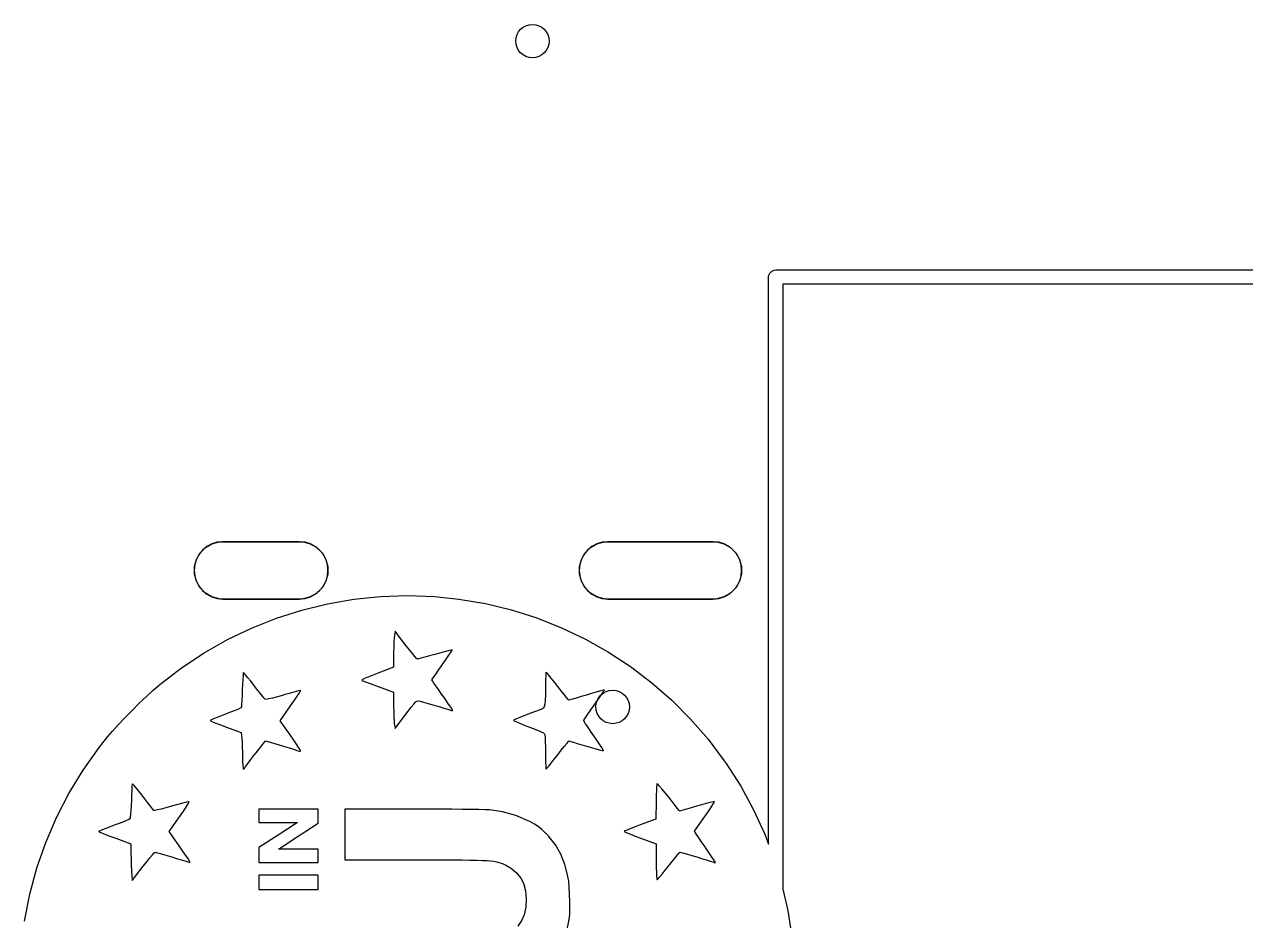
# Model space of a CAD drawing. Extents: x 4.82 to 6.78, y -4.8 to -2.93.
# Drawn here: x 4.817 to 5.321, y -3.439 to -3.07 of the extents above; entities that cross this region are included whole.
import ezdxf

# ---------------------------------------------------------------- set-up
doc = ezdxf.new("R2010")
doc.units = 0
doc.header["$MEASUREMENT"] = 0
doc.layers.add('BLACK', color=7, linetype='CONTINUOUS')

msp = doc.modelspace()

# ---------------------------------------------------------------- linework, layer by layer
at = {"layer": 'BLACK', "linetype": 'CONTINUOUS'}
for p, q in [((5.124, -3.17398), (5.12405, -3.1734)), ((5.124, -3.40773), (5.124, -3.17398)), ((5.12405, -3.1734), (5.12449, -3.17234)), ((5.12449, -3.17234), (5.12531, -3.17152)), ((5.12531, -3.17152), (5.12637, -3.17108)), ((5.12637, -3.17108), (5.12695, -3.17102)), ((5.12695, -3.17102), (6.5049, -3.17102)), ((5.1299, -3.17693), (5.1299, -3.42627)), ((6.50195, -3.17693), (5.1299, -3.17693)), ((4.88978, -3.28765), (4.89196, -3.28547)), ((4.89196, -3.28547), (4.89463, -3.28393)), ((4.89463, -3.28393), (4.89761, -3.28313)), ((4.89761, -3.28313), (4.89915, -3.28303)), ((4.89915, -3.28303), (4.93065, -3.28303)), ((4.93065, -3.28303), (4.89915, -3.28303)), ((4.93065, -3.28303), (4.93219, -3.28313)), ((4.93219, -3.28313), (4.93517, -3.28393)), ((4.93517, -3.28393), (4.93784, -3.28547)), ((4.93784, -3.28547), (4.94002, -3.28765)), ((5.04844, -3.28765), (5.05062, -3.28547)), ((5.05062, -3.28547), (5.0533, -3.28393)), ((5.0533, -3.28393), (5.05627, -3.28313)), ((5.05627, -3.28313), (5.05781, -3.28303)), ((5.05781, -3.28303), (5.10112, -3.28303)), ((5.10112, -3.28303), (5.05781, -3.28303)), ((5.10112, -3.28303), (5.10266, -3.28313)), ((5.10266, -3.28313), (5.10564, -3.28393)), ((5.10564, -3.28393), (5.10831, -3.28547)), ((5.10831, -3.28547), (5.11049, -3.28765)), ((4.88744, -3.2933), (4.88824, -3.29032)), ((4.88824, -3.29032), (4.88978, -3.28765)), ((4.94002, -3.28765), (4.94156, -3.29032)), ((4.94156, -3.29032), (4.94236, -3.2933)), ((5.0461, -3.2933), (5.0469, -3.29032)), ((5.0469, -3.29032), (5.04844, -3.28765)), ((5.11049, -3.28765), (5.11203, -3.29032)), ((5.11203, -3.29032), (5.11283, -3.2933)), ((4.88744, -3.29638), (4.88744, -3.2933)), ((4.94236, -3.2933), (4.94236, -3.29638)), ((5.0461, -3.29638), (5.0461, -3.2933)), ((5.11283, -3.2933), (5.11283, -3.29638)), ((4.88824, -3.29936), (4.88744, -3.29638)), ((4.88978, -3.30203), (4.88824, -3.29936)), ((4.94156, -3.29936), (4.94002, -3.30203)), ((4.94236, -3.29638), (4.94156, -3.29936)), ((5.0469, -3.29936), (5.0461, -3.29638)), ((5.04844, -3.30203), (5.0469, -3.29936)), ((5.11203, -3.29936), (5.11049, -3.30203)), ((5.11283, -3.29638), (5.11203, -3.29936)), ((4.89196, -3.30421), (4.88978, -3.30203)), ((4.89463, -3.30575), (4.89196, -3.30421)), ((4.89761, -3.30655), (4.89463, -3.30575)), ((4.93517, -3.30575), (4.93219, -3.30655)), ((4.93784, -3.30421), (4.93517, -3.30575)), ((4.94002, -3.30203), (4.93784, -3.30421)), ((4.95315, -3.30676), (4.96413, -3.30563)), ((4.96413, -3.30563), (4.9752, -3.30526)), ((4.9752, -3.30526), (4.98635, -3.30566)), ((4.98635, -3.30566), (4.99642, -3.30669)), ((5.05062, -3.30421), (5.04844, -3.30203)), ((5.0533, -3.30575), (5.05062, -3.30421)), ((5.05627, -3.30655), (5.0533, -3.30575)), ((5.10564, -3.30575), (5.10266, -3.30655)), ((5.10831, -3.30421), (5.10564, -3.30575)), ((5.11049, -3.30203), (5.10831, -3.30421)), ((4.89915, -3.30665), (4.89761, -3.30655)), ((4.93065, -3.30665), (4.89915, -3.30665)), ((4.89915, -3.30665), (4.93065, -3.30665)), ((4.93219, -3.30655), (4.93065, -3.30665)), ((4.93165, -3.31124), (4.94231, -3.30863)), ((4.94231, -3.30863), (4.95315, -3.30676)), ((4.99642, -3.30669), (5.00733, -3.30854)), ((5.00733, -3.30854), (5.01803, -3.31113)), ((5.05781, -3.30665), (5.05627, -3.30655)), ((5.10112, -3.30665), (5.05781, -3.30665)), ((5.05781, -3.30665), (5.10112, -3.30665)), ((5.10266, -3.30655), (5.10112, -3.30665)), ((4.91097, -3.31864), (4.92119, -3.31458)), ((4.92119, -3.31458), (4.93165, -3.31124)), ((5.01803, -3.31113), (5.02849, -3.31445)), ((5.02849, -3.31445), (5.03867, -3.31847)), ((4.90103, -3.3234), (4.91097, -3.31864)), ((4.9701, -3.31984), (4.96982, -3.32161)), ((4.97127, -3.32143), (4.9701, -3.31984)), ((5.03867, -3.31847), (5.04854, -3.32317)), ((4.89141, -3.32886), (4.90103, -3.3234)), ((4.96963, -3.32429), (4.96956, -3.3263)), ((4.96972, -3.32266), (4.96963, -3.32429)), ((4.96982, -3.32161), (4.96972, -3.32266)), ((4.972, -3.32241), (4.97127, -3.32143)), ((4.97333, -3.32415), (4.972, -3.32241)), ((4.97471, -3.32592), (4.97333, -3.32415)), ((4.97606, -3.32762), (4.97471, -3.32592)), ((5.04854, -3.32317), (5.05805, -3.32854)), ((4.88213, -3.33501), (4.89141, -3.32886)), ((4.96952, -3.3291), (4.96949, -3.33481)), ((4.96956, -3.3263), (4.96952, -3.3285)), ((4.96952, -3.3285), (4.96952, -3.3291)), ((4.97728, -3.32913), (4.97606, -3.32762)), ((4.9783, -3.33035), (4.97728, -3.32913)), ((4.97901, -3.33116), (4.9783, -3.33035)), ((4.97934, -3.33146), (4.97901, -3.33116)), ((4.98077, -3.33109), (4.97973, -3.33137)), ((4.98232, -3.33066), (4.98077, -3.33109)), ((4.98426, -3.33012), (4.98232, -3.33066)), ((4.98646, -3.32949), (4.98426, -3.33012)), ((4.9885, -3.32891), (4.98646, -3.32949)), ((4.99046, -3.32837), (4.9885, -3.32891)), ((4.99205, -3.32795), (4.99046, -3.32837)), ((4.9909, -3.33189), (4.99204, -3.33022)), ((4.99204, -3.33022), (4.99291, -3.32889)), ((4.99314, -3.32769), (4.99205, -3.32795)), ((4.99291, -3.32889), (4.99345, -3.32799)), ((4.9936, -3.32762), (4.99314, -3.32769)), ((4.99345, -3.32799), (4.9936, -3.32762)), ((4.9936, -3.32762), (4.9936, -3.32762)), ((5.05805, -3.32854), (5.06718, -3.33453)), ((4.87323, -3.34184), (4.88213, -3.33501)), ((4.96949, -3.33481), (4.96277, -3.33732)), ((4.97973, -3.33137), (4.97934, -3.33146)), ((4.98698, -3.33743), (4.98815, -3.33577)), ((4.98815, -3.33577), (4.9895, -3.33388)), ((4.9895, -3.33388), (4.98957, -3.33378)), ((4.98957, -3.33378), (4.9909, -3.33189)), ((5.06718, -3.33453), (5.07589, -3.34114)), ((4.90734, -3.33995), (4.90724, -3.34194)), ((4.90745, -3.33838), (4.90734, -3.33995)), ((4.90755, -3.33735), (4.90745, -3.33838)), ((4.90764, -3.33698), (4.90755, -3.33735)), ((4.90785, -3.33717), (4.90764, -3.33698)), ((4.90848, -3.3379), (4.90785, -3.33717)), ((4.90943, -3.33907), (4.90848, -3.3379)), ((4.91064, -3.34058), (4.90943, -3.33907)), ((4.912, -3.34232), (4.91064, -3.34058)), ((4.95661, -3.3399), (4.95637, -3.34011)), ((4.95637, -3.34011), (4.95683, -3.34033)), ((4.95747, -3.33947), (4.95661, -3.3399)), ((4.95683, -3.34033), (4.95791, -3.34076)), ((4.95886, -3.33887), (4.95747, -3.33947)), ((4.95791, -3.34076), (4.95947, -3.34136)), ((4.96066, -3.33813), (4.95886, -3.33887)), ((4.96277, -3.33732), (4.96066, -3.33813)), ((4.98524, -3.33997), (4.98545, -3.33963)), ((4.98524, -3.33998), (4.98524, -3.33997)), ((4.98548, -3.34036), (4.98524, -3.33998)), ((4.98545, -3.33963), (4.98606, -3.33875)), ((4.9861, -3.34128), (4.98548, -3.34036)), ((4.98606, -3.33875), (4.98698, -3.33743)), ((4.98704, -3.34263), (4.9861, -3.34128)), ((5.03214, -3.33993), (5.0321, -3.34188)), ((5.03221, -3.33837), (5.03214, -3.33993)), ((5.0323, -3.33734), (5.03221, -3.33837)), ((5.03241, -3.33697), (5.0323, -3.33734)), ((5.03273, -3.33725), (5.03241, -3.33697)), ((5.03345, -3.33805), (5.03273, -3.33725)), ((5.03449, -3.33929), (5.03345, -3.33805)), ((5.03576, -3.34087), (5.03449, -3.33929)), ((5.03719, -3.34268), (5.03576, -3.34087)), ((5.07589, -3.34114), (5.08414, -3.34835)), ((4.86768, -3.34679), (4.87044, -3.34426)), ((4.87044, -3.34426), (4.87287, -3.34214)), ((4.87287, -3.34214), (4.87323, -3.34184)), ((4.90715, -3.34409), (4.90706, -3.34638)), ((4.90724, -3.34194), (4.90715, -3.34409)), ((4.91308, -3.34371), (4.912, -3.34232)), ((4.91435, -3.34533), (4.91308, -3.34371)), ((4.91542, -3.34666), (4.91435, -3.34533)), ((4.92412, -3.34624), (4.9217, -3.34692)), ((4.92428, -3.34619), (4.92412, -3.34624)), ((4.9265, -3.34556), (4.92428, -3.34619)), ((4.92842, -3.34503), (4.9265, -3.34556)), ((4.92994, -3.34465), (4.92842, -3.34503)), ((4.92953, -3.34711), (4.93046, -3.34574)), ((4.93094, -3.34442), (4.92994, -3.34465)), ((4.93046, -3.34574), (4.93107, -3.3448)), ((4.9313, -3.3444), (4.93094, -3.34442)), ((4.93107, -3.3448), (4.9313, -3.3444)), ((4.9313, -3.3444), (4.9313, -3.3444)), ((4.95947, -3.34136), (4.96138, -3.34208)), ((4.96138, -3.34208), (4.96309, -3.3427)), ((4.96309, -3.3427), (4.96949, -3.34502)), ((4.96949, -3.34502), (4.96951, -3.35094)), ((4.98822, -3.34431), (4.98704, -3.34263)), ((4.98957, -3.34622), (4.98822, -3.34431)), ((4.98965, -3.34633), (4.98957, -3.34622)), ((4.99099, -3.34824), (4.98965, -3.34633)), ((5.03207, -3.34626), (5.03199, -3.34839)), ((5.03209, -3.34344), (5.03207, -3.34626)), ((5.0321, -3.34188), (5.03209, -3.34344)), ((5.03858, -3.34445), (5.03719, -3.34268)), ((5.03981, -3.34603), (5.03858, -3.34445)), ((5.04079, -3.34727), (5.03981, -3.34603)), ((5.04901, -3.34624), (5.04675, -3.3469)), ((5.04923, -3.34617), (5.04901, -3.34624)), ((5.05147, -3.34552), (5.04923, -3.34617)), ((5.05341, -3.34497), (5.05147, -3.34552)), ((5.05496, -3.34454), (5.05341, -3.34497)), ((5.05465, -3.3468), (5.05557, -3.34546)), ((5.05599, -3.34427), (5.05496, -3.34454)), ((5.05557, -3.34546), (5.05616, -3.34456)), ((5.05637, -3.34419), (5.05599, -3.34427)), ((5.05616, -3.34456), (5.05637, -3.3442)), ((5.05637, -3.3442), (5.05637, -3.34419)), ((4.86172, -3.35258), (4.86473, -3.34961)), ((4.86473, -3.34961), (4.86768, -3.34679)), ((4.90679, -3.35108), (4.90673, -3.35148)), ((4.90687, -3.35001), (4.90679, -3.35108)), ((4.90696, -3.3484), (4.90687, -3.35001)), ((4.90706, -3.34638), (4.90696, -3.3484)), ((4.91617, -3.34758), (4.91542, -3.34666)), ((4.91654, -3.34799), (4.91617, -3.34758)), ((4.91693, -3.34801), (4.91654, -3.34799)), ((4.918, -3.34783), (4.91693, -3.34801)), ((4.91963, -3.34746), (4.918, -3.34783)), ((4.9217, -3.34692), (4.91963, -3.34746)), ((4.92276, -3.3568), (4.92703, -3.35072)), ((4.92703, -3.35072), (4.92836, -3.34881)), ((4.92836, -3.34881), (4.92953, -3.34711)), ((4.96951, -3.35094), (4.96954, -3.35315)), ((4.97556, -3.35288), (4.9768, -3.35128)), ((4.9768, -3.35128), (4.97781, -3.35)), ((4.97781, -3.35), (4.9785, -3.34914)), ((4.9785, -3.34914), (4.97875, -3.34884)), ((4.97875, -3.34884), (4.97904, -3.34869)), ((4.97904, -3.34869), (4.97958, -3.34867)), ((4.97958, -3.34867), (4.98048, -3.34882)), ((4.98048, -3.34882), (4.98183, -3.34915)), ((4.98183, -3.34915), (4.98373, -3.34968)), ((4.98373, -3.34968), (4.98604, -3.35036)), ((4.98604, -3.35036), (4.98826, -3.35102)), ((4.98826, -3.35102), (4.99023, -3.35162)), ((4.99216, -3.34993), (4.99099, -3.34824)), ((4.99308, -3.35128), (4.99216, -3.34993)), ((4.99368, -3.35219), (4.99308, -3.35128)), ((5.03161, -3.35097), (5.03128, -3.35162)), ((5.03185, -3.34993), (5.03161, -3.35097)), ((5.03199, -3.34839), (5.03185, -3.34993)), ((5.04145, -3.34809), (5.04079, -3.34727)), ((5.04169, -3.34838), (5.04145, -3.34809)), ((5.04213, -3.34825), (5.04169, -3.34838)), ((5.04169, -3.34838), (5.04169, -3.34838)), ((5.0432, -3.34794), (5.04213, -3.34825)), ((5.04478, -3.34748), (5.0432, -3.34794)), ((5.04675, -3.3469), (5.04478, -3.34748)), ((5.05075, -3.35236), (5.05209, -3.35045)), ((5.05209, -3.35045), (5.05215, -3.35037)), ((5.05215, -3.35037), (5.05349, -3.34847)), ((5.05349, -3.34847), (5.05465, -3.3468)), ((5.08414, -3.34835), (5.0919, -3.35612)), ((4.85605, -3.35845), (4.85878, -3.35557)), ((4.85878, -3.35557), (4.86172, -3.35258)), ((4.89499, -3.35616), (4.89413, -3.35656)), ((4.89638, -3.35559), (4.89499, -3.35616)), ((4.89816, -3.35489), (4.89638, -3.35559)), ((4.90024, -3.3541), (4.89816, -3.35489)), ((4.90191, -3.35347), (4.90024, -3.3541)), ((4.90379, -3.35274), (4.90191, -3.35347)), ((4.9053, -3.35214), (4.90379, -3.35274)), ((4.90632, -3.3517), (4.9053, -3.35214)), ((4.90673, -3.35148), (4.90632, -3.3517)), ((4.96954, -3.35315), (4.96959, -3.35522)), ((4.96959, -3.35522), (4.96968, -3.35694)), ((4.97009, -3.35996), (4.97418, -3.35467)), ((4.97418, -3.35467), (4.97556, -3.35288)), ((4.99023, -3.35162), (4.99183, -3.35211)), ((4.99183, -3.35211), (4.99293, -3.35245)), ((4.99293, -3.35245), (4.99337, -3.3526)), ((4.99337, -3.3526), (4.99384, -3.35265)), ((4.9939, -3.35257), (4.99368, -3.35219)), ((4.99384, -3.35265), (4.9939, -3.35257)), ((5.02012, -3.35609), (5.01924, -3.35647)), ((5.02147, -3.35553), (5.02012, -3.35609)), ((5.02312, -3.35486), (5.02147, -3.35553)), ((5.02494, -3.35415), (5.02312, -3.35486)), ((5.02675, -3.35345), (5.02494, -3.35415)), ((5.02841, -3.35282), (5.02675, -3.35345)), ((5.02976, -3.35233), (5.02841, -3.35282)), ((5.03064, -3.35203), (5.02976, -3.35233)), ((5.03083, -3.35197), (5.03064, -3.35203)), ((5.03128, -3.35162), (5.03083, -3.35197)), ((5.04784, -3.35674), (5.04805, -3.35634)), ((5.04805, -3.35634), (5.04866, -3.35541)), ((5.04866, -3.35541), (5.04958, -3.35405)), ((5.04958, -3.35405), (5.05075, -3.35236)), ((5.0919, -3.35612), (5.09913, -3.36444)), ((4.85173, -3.36335), (4.85366, -3.36109)), ((4.85366, -3.36109), (4.85605, -3.35845)), ((4.89413, -3.35656), (4.8939, -3.35671)), ((4.8939, -3.35671), (4.89425, -3.35692)), ((4.89425, -3.35692), (4.89522, -3.35735)), ((4.89522, -3.35735), (4.89669, -3.35796)), ((4.89669, -3.35796), (4.89855, -3.35868)), ((4.89855, -3.35868), (4.9003, -3.35934)), ((4.9003, -3.35934), (4.90669, -3.36171)), ((4.92685, -3.36266), (4.92276, -3.3568)), ((4.96968, -3.35694), (4.96977, -3.35814)), ((4.96977, -3.35814), (4.96981, -3.35841)), ((4.96981, -3.35841), (4.97009, -3.35996)), ((5.01924, -3.35647), (5.01898, -3.35661)), ((5.01898, -3.35661), (5.01923, -3.35684)), ((5.01923, -3.35684), (5.0201, -3.35728)), ((5.0201, -3.35728), (5.02149, -3.35788)), ((5.02149, -3.35788), (5.02328, -3.35859)), ((5.02328, -3.35859), (5.02489, -3.35919)), ((5.02489, -3.35919), (5.02699, -3.35998)), ((5.02699, -3.35998), (5.02885, -3.36073)), ((5.02885, -3.36073), (5.03033, -3.36138)), ((5.03033, -3.36138), (5.03129, -3.36187)), ((5.04804, -3.35712), (5.04784, -3.35674)), ((5.04863, -3.35804), (5.04804, -3.35712)), ((5.04953, -3.3594), (5.04863, -3.35804)), ((5.05068, -3.36108), (5.04953, -3.3594)), ((5.052, -3.36298), (5.05068, -3.36108)), ((4.84814, -3.36791), (4.85173, -3.36335)), ((4.90669, -3.36171), (4.90694, -3.3642)), ((4.90694, -3.3642), (4.90704, -3.3656)), ((4.90704, -3.3656), (4.90714, -3.36753)), ((4.91282, -3.37009), (4.91676, -3.36504)), ((4.91676, -3.36504), (4.92235, -3.36675)), ((4.92806, -3.36439), (4.92685, -3.36266)), ((4.92925, -3.36613), (4.92806, -3.36439)), ((4.93021, -3.36756), (4.92925, -3.36613)), ((5.03129, -3.36187), (5.03159, -3.36209)), ((5.03159, -3.36209), (5.03179, -3.36262)), ((5.03179, -3.36262), (5.03194, -3.36371)), ((5.03194, -3.36371), (5.03203, -3.3654)), ((5.03203, -3.3654), (5.03208, -3.36777)), ((5.03986, -3.36742), (5.04088, -3.36617)), ((5.04088, -3.36617), (5.04159, -3.36537)), ((5.04159, -3.36537), (5.0419, -3.36509)), ((5.0419, -3.36509), (5.0419, -3.36509)), ((5.0419, -3.36509), (5.04249, -3.36532)), ((5.04249, -3.36532), (5.04364, -3.3657)), ((5.04364, -3.3657), (5.04521, -3.36618)), ((5.04521, -3.36618), (5.04706, -3.36674)), ((5.05329, -3.36485), (5.052, -3.36298)), ((5.0544, -3.36652), (5.05329, -3.36485)), ((5.09913, -3.36444), (5.10579, -3.37329)), ((4.84157, -3.37721), (4.84814, -3.36791)), ((4.90714, -3.36753), (4.9072, -3.36971)), ((4.9072, -3.36971), (4.90724, -3.37171)), ((4.91068, -3.37286), (4.91197, -3.37118)), ((4.91197, -3.37118), (4.91282, -3.37009)), ((4.92235, -3.36675), (4.92449, -3.36741)), ((4.92449, -3.36741), (4.92651, -3.36804)), ((4.92651, -3.36804), (4.92821, -3.36857)), ((4.92821, -3.36857), (4.92941, -3.36896)), ((4.92941, -3.36896), (4.92966, -3.36904)), ((4.92966, -3.36904), (4.9307, -3.36936)), ((4.93088, -3.36858), (4.93021, -3.36756)), ((4.9307, -3.36936), (4.93115, -3.3694)), ((4.93116, -3.36907), (4.93088, -3.36858)), ((4.93115, -3.3694), (4.93119, -3.36914)), ((4.93119, -3.36914), (4.93116, -3.36907)), ((5.03208, -3.36777), (5.03209, -3.36972)), ((5.03209, -3.36972), (5.0321, -3.37197)), ((5.03572, -3.37272), (5.03715, -3.37088)), ((5.03715, -3.37088), (5.03718, -3.37084)), ((5.03718, -3.37084), (5.0386, -3.36901)), ((5.0386, -3.36901), (5.03986, -3.36742)), ((5.04706, -3.36674), (5.04905, -3.36732)), ((5.04905, -3.36732), (5.05103, -3.36789)), ((5.05103, -3.36789), (5.05285, -3.3684)), ((5.05285, -3.3684), (5.05437, -3.36881)), ((5.05437, -3.36881), (5.05545, -3.36907)), ((5.05526, -3.36786), (5.0544, -3.36652)), ((5.0558, -3.36877), (5.05526, -3.36786)), ((5.05545, -3.36907), (5.05593, -3.36915)), ((5.05594, -3.36915), (5.0558, -3.36877)), ((5.05593, -3.36915), (5.05594, -3.36915)), ((4.90724, -3.37171), (4.90728, -3.3736)), ((4.90728, -3.3736), (4.90735, -3.37516)), ((4.90735, -3.37516), (4.90745, -3.37625)), ((4.90745, -3.37625), (4.90756, -3.37672)), ((4.90758, -3.37673), (4.908, -3.37644)), ((4.908, -3.37644), (4.90838, -3.37594)), ((4.90838, -3.37594), (4.90878, -3.37536)), ((4.90878, -3.37536), (4.90958, -3.37429)), ((4.90958, -3.37429), (4.91068, -3.37286)), ((5.0321, -3.37197), (5.03215, -3.37392)), ((5.03215, -3.37392), (5.03221, -3.37544)), ((5.03221, -3.37544), (5.0323, -3.37642)), ((5.0323, -3.37642), (5.03238, -3.37672)), ((5.03238, -3.37672), (5.0327, -3.37642)), ((5.0327, -3.37642), (5.03342, -3.37559)), ((5.03342, -3.37559), (5.03445, -3.37432)), ((5.03445, -3.37432), (5.03572, -3.37272)), ((5.10579, -3.37329), (5.10657, -3.37441)), ((5.10657, -3.37441), (5.11253, -3.38378)), ((4.83572, -3.38682), (4.84157, -3.37721)), ((4.90756, -3.37672), (4.90758, -3.37673)), ((4.86158, -3.38553), (4.86152, -3.38748)), ((4.86161, -3.38389), (4.86158, -3.38553)), ((4.86173, -3.383), (4.86161, -3.38374)), ((4.86161, -3.38374), (4.86161, -3.38389)), ((4.86198, -3.38282), (4.86173, -3.383)), ((4.86207, -3.38291), (4.86198, -3.38282)), ((4.86258, -3.3835), (4.86207, -3.38291)), ((4.86343, -3.38453), (4.86258, -3.3835)), ((4.86452, -3.38587), (4.86343, -3.38453)), ((4.86576, -3.38742), (4.86452, -3.38587)), ((5.07779, -3.38563), (5.07772, -3.38764)), ((5.07788, -3.38405), (5.07779, -3.38563)), ((5.07799, -3.38301), (5.07788, -3.38405)), ((5.07809, -3.38264), (5.07799, -3.38301)), ((5.0784, -3.38292), (5.07809, -3.38264)), ((5.07912, -3.38372), (5.0784, -3.38292)), ((5.08016, -3.38496), (5.07912, -3.38372)), ((5.08143, -3.38654), (5.08016, -3.38496)), ((5.08286, -3.38835), (5.08143, -3.38654)), ((5.11253, -3.38378), (5.11782, -3.3935)), ((4.83059, -3.39674), (4.83572, -3.38682)), ((4.86144, -3.38959), (4.86133, -3.39171)), ((4.86152, -3.38748), (4.86144, -3.38959)), ((4.86705, -3.38903), (4.86576, -3.38742)), ((4.86828, -3.3906), (4.86705, -3.38903)), ((4.86937, -3.39199), (4.86828, -3.3906)), ((4.88011, -3.39148), (4.87793, -3.39209)), ((4.88209, -3.39094), (4.88011, -3.39148)), ((4.8837, -3.39052), (4.88209, -3.39094)), ((4.8848, -3.39026), (4.8837, -3.39052)), ((4.88376, -3.39283), (4.88461, -3.39149)), ((4.88461, -3.39149), (4.88514, -3.39058)), ((4.88527, -3.3902), (4.8848, -3.39026)), ((4.88514, -3.39058), (4.88527, -3.3902)), ((4.88527, -3.3902), (4.88527, -3.3902)), ((5.07767, -3.38999), (5.07756, -3.39734)), ((5.07772, -3.38764), (5.07767, -3.38994)), ((5.07767, -3.38994), (5.07767, -3.38999)), ((5.08425, -3.39012), (5.08286, -3.38835)), ((5.08549, -3.39169), (5.08425, -3.39012)), ((5.09636, -3.39152), (5.09434, -3.39209)), ((5.09836, -3.39096), (5.09636, -3.39152)), ((5.1, -3.39052), (5.09836, -3.39096)), ((5.10114, -3.39023), (5.1, -3.39052)), ((5.10022, -3.3927), (5.10106, -3.39137)), ((5.10106, -3.39137), (5.10156, -3.39048)), ((5.10165, -3.39012), (5.10114, -3.39023)), ((5.10156, -3.39048), (5.10167, -3.39012)), ((5.10167, -3.39012), (5.10165, -3.39012)), ((4.86099, -3.39659), (4.8609, -3.39722)), ((4.8611, -3.39535), (4.86099, -3.39659)), ((4.86122, -3.39368), (4.8611, -3.39535)), ((4.86133, -3.39171), (4.86122, -3.39368)), ((4.87021, -3.39309), (4.86937, -3.39199)), ((4.87071, -3.39376), (4.87021, -3.39309)), ((4.87113, -3.39377), (4.87071, -3.39376)), ((4.87219, -3.39358), (4.87113, -3.39377)), ((4.87376, -3.39321), (4.87219, -3.39358)), ((4.87571, -3.39271), (4.87376, -3.39321)), ((4.87793, -3.39209), (4.87571, -3.39271)), ((4.87704, -3.40249), (4.88132, -3.3964)), ((4.88132, -3.3964), (4.88264, -3.3945)), ((4.88264, -3.3945), (4.88376, -3.39283)), ((4.92618, -3.39327), (4.91398, -3.39327)), ((4.91398, -3.39327), (4.91398, -3.39602)), ((4.91398, -3.39602), (4.91398, -3.39878)), ((4.93839, -3.39327), (4.92618, -3.39327)), ((4.93839, -3.39613), (4.93839, -3.39327)), ((4.93839, -3.39899), (4.93839, -3.39613)), ((4.94941, -3.39327), (4.94941, -3.4037)), ((4.97009, -3.39327), (4.94941, -3.39327)), ((4.97806, -3.39327), (4.97009, -3.39327)), ((4.98345, -3.39327), (4.97806, -3.39327)), ((4.9887, -3.39329), (4.98345, -3.39327)), ((4.9935, -3.39332), (4.9887, -3.39329)), ((4.99779, -3.39336), (4.9935, -3.39332)), ((5.00154, -3.3934), (4.99779, -3.39336)), ((5.00468, -3.39346), (5.00154, -3.3934)), ((5.00718, -3.39352), (5.00468, -3.39346)), ((5.00898, -3.3936), (5.00718, -3.39352)), ((5.01005, -3.39368), (5.00898, -3.3936)), ((5.01445, -3.39442), (5.01005, -3.39368)), ((5.0199, -3.39594), (5.01445, -3.39442)), ((5.02497, -3.39804), (5.0199, -3.39594)), ((5.08648, -3.39294), (5.08549, -3.39169)), ((5.08715, -3.39376), (5.08648, -3.39294)), ((5.08741, -3.39406), (5.08715, -3.39376)), ((5.08775, -3.39396), (5.08741, -3.39406)), ((5.08874, -3.39369), (5.08775, -3.39396)), ((5.09024, -3.39326), (5.08874, -3.39369)), ((5.09215, -3.39272), (5.09024, -3.39326)), ((5.09434, -3.39209), (5.09215, -3.39272)), ((5.09346, -3.4024), (5.0978, -3.39626)), ((5.0978, -3.39626), (5.09911, -3.39436)), ((5.09911, -3.39436), (5.10022, -3.3927)), ((5.11782, -3.3935), (5.12242, -3.40355)), ((4.82619, -3.40696), (4.83059, -3.39674)), ((4.85088, -3.40125), (4.84945, -3.40181)), ((4.85268, -3.40055), (4.85088, -3.40125)), ((4.85472, -3.39977), (4.85268, -3.40055)), ((4.85601, -3.39928), (4.85472, -3.39977)), ((4.85788, -3.39856), (4.85601, -3.39928)), ((4.8594, -3.39794), (4.85788, -3.39856)), ((4.86044, -3.3975), (4.8594, -3.39794)), ((4.86088, -3.39728), (4.86044, -3.3975)), ((4.8609, -3.39722), (4.86088, -3.39728)), ((4.91398, -3.39878), (4.92191, -3.39878)), ((4.92191, -3.39878), (4.92984, -3.39878)), ((4.92984, -3.39878), (4.92191, -3.40394)), ((4.93022, -3.40439), (4.93839, -3.39899)), ((5.02558, -3.39834), (5.02497, -3.39804)), ((5.02752, -3.39939), (5.02558, -3.39834)), ((5.0291, -3.40042), (5.02752, -3.39939)), ((5.03059, -3.40164), (5.0291, -3.40042)), ((5.03229, -3.40326), (5.03059, -3.40164)), ((5.06723, -3.40128), (5.06579, -3.40186)), ((5.06907, -3.40056), (5.06723, -3.40128)), ((5.07117, -3.39976), (5.06907, -3.40056)), ((5.07756, -3.39734), (5.07117, -3.39976)), ((4.84813, -3.4024), (4.84808, -3.4025)), ((4.84808, -3.4025), (4.84824, -3.40265)), ((4.8483, -3.4023), (4.84813, -3.4024)), ((4.84824, -3.40265), (4.84869, -3.40287)), ((4.84854, -3.40218), (4.8483, -3.4023)), ((4.84945, -3.40181), (4.84854, -3.40218)), ((4.84869, -3.40287), (4.8495, -3.40321)), ((4.8495, -3.40321), (4.85078, -3.4037)), ((4.85078, -3.4037), (4.85259, -3.40437)), ((4.85259, -3.40437), (4.85502, -3.40526)), ((4.85502, -3.40526), (4.8562, -3.40569)), ((4.8562, -3.40569), (4.86122, -3.40752)), ((4.87923, -3.40565), (4.87704, -3.40249)), ((4.8795, -3.40603), (4.87923, -3.40565)), ((4.88084, -3.40797), (4.8795, -3.40603)), ((4.92191, -3.40394), (4.91398, -3.4091)), ((4.92205, -3.40979), (4.93022, -3.40439)), ((4.94941, -3.4037), (4.94941, -3.41413)), ((5.03238, -3.40335), (5.03229, -3.40326)), ((5.03351, -3.40453), (5.03238, -3.40335)), ((5.03628, -3.40802), (5.03351, -3.40453)), ((5.06485, -3.40225), (5.06455, -3.4024)), ((5.06455, -3.4024), (5.06483, -3.4026)), ((5.06483, -3.4026), (5.06574, -3.40302)), ((5.06579, -3.40186), (5.06485, -3.40225)), ((5.06574, -3.40302), (5.06716, -3.40361)), ((5.06716, -3.40361), (5.069, -3.40433)), ((5.069, -3.40433), (5.07104, -3.40511)), ((5.07104, -3.40511), (5.07776, -3.40759)), ((5.09413, -3.40344), (5.09346, -3.4024)), ((5.09417, -3.40351), (5.09413, -3.40344)), ((5.09471, -3.4043), (5.09417, -3.40351)), ((5.09557, -3.40556), (5.09471, -3.4043)), ((5.09665, -3.40712), (5.09557, -3.40556)), ((5.12242, -3.40355), (5.124, -3.40773)), ((4.82252, -3.41747), (4.82619, -3.40696)), ((4.86122, -3.40752), (4.86126, -3.41132)), ((4.86126, -3.41132), (4.86132, -3.41359)), ((4.87013, -3.41211), (4.87089, -3.41128)), ((4.87089, -3.41128), (4.87125, -3.41099)), ((4.87125, -3.41099), (4.87125, -3.41099)), ((4.87125, -3.41099), (4.87171, -3.41109)), ((4.87171, -3.41109), (4.87277, -3.41139)), ((4.87277, -3.41139), (4.87429, -3.41182)), ((4.88227, -3.41003), (4.88084, -3.40797)), ((4.88353, -3.41182), (4.88227, -3.41003)), ((4.91398, -3.4091), (4.91398, -3.41221)), ((4.93022, -3.4098), (4.92205, -3.40979)), ((4.93839, -3.4098), (4.93022, -3.4098)), ((4.93839, -3.41256), (4.93839, -3.4098)), ((5.03846, -3.41183), (5.03628, -3.40802)), ((5.07776, -3.40759), (5.07776, -3.41499)), ((5.08652, -3.41206), (5.08724, -3.41126)), ((5.08724, -3.41126), (5.08755, -3.41098)), ((5.08755, -3.41098), (5.08801, -3.41109)), ((5.08801, -3.41109), (5.08908, -3.41139)), ((5.08908, -3.41139), (5.0906, -3.41183)), ((5.09783, -3.40882), (5.09665, -3.40712)), ((5.098, -3.40905), (5.09783, -3.40882)), ((5.09919, -3.41076), (5.098, -3.40905)), ((5.10026, -3.41231), (5.09919, -3.41076)), ((4.86132, -3.41359), (4.86141, -3.41614)), ((4.86141, -3.41614), (4.86154, -3.41848)), ((4.86633, -3.41679), (4.86777, -3.41496)), ((4.86777, -3.41496), (4.86907, -3.41337)), ((4.86907, -3.41337), (4.87013, -3.41211)), ((4.87429, -3.41182), (4.87612, -3.41236)), ((4.87612, -3.41236), (4.87811, -3.41294)), ((4.87811, -3.41294), (4.8801, -3.41354)), ((4.8801, -3.41354), (4.88197, -3.41411)), ((4.88197, -3.41411), (4.88354, -3.41459)), ((4.88361, -3.41195), (4.88353, -3.41182)), ((4.88354, -3.41459), (4.88468, -3.41495)), ((4.88466, -3.41347), (4.88361, -3.41195)), ((4.8853, -3.41446), (4.88466, -3.41347)), ((4.88468, -3.41495), (4.88514, -3.41511)), ((4.88514, -3.41511), (4.88549, -3.41518)), ((4.88556, -3.415), (4.8853, -3.41446)), ((4.88549, -3.41518), (4.88556, -3.415)), ((4.91398, -3.41221), (4.91398, -3.41531)), ((4.91398, -3.41531), (4.92618, -3.41531)), ((4.92618, -3.41531), (4.93839, -3.41531)), ((4.93839, -3.41531), (4.93839, -3.41256)), ((4.94941, -3.41413), (4.97856, -3.41413)), ((4.97856, -3.41413), (4.98437, -3.41414)), ((4.98437, -3.41414), (4.98945, -3.41414)), ((4.98945, -3.41414), (4.99386, -3.41416)), ((4.99386, -3.41416), (4.99765, -3.41418)), ((4.99765, -3.41418), (5.00089, -3.41422)), ((5.00089, -3.41422), (5.00363, -3.41428)), ((5.00363, -3.41428), (5.00594, -3.41436)), ((5.00594, -3.41436), (5.00786, -3.41447)), ((5.00786, -3.41447), (5.00946, -3.4146)), ((5.00946, -3.4146), (5.0108, -3.41476)), ((5.0108, -3.41476), (5.01193, -3.41497)), ((5.01193, -3.41497), (5.01291, -3.4152)), ((5.01291, -3.4152), (5.01379, -3.41549)), ((5.01379, -3.41549), (5.01465, -3.41581)), ((5.01465, -3.41581), (5.01553, -3.41619)), ((5.01553, -3.41619), (5.0158, -3.41631)), ((5.0158, -3.41631), (5.0181, -3.41767)), ((5.04013, -3.41608), (5.03846, -3.41183)), ((5.04135, -3.42089), (5.04013, -3.41608)), ((5.07776, -3.41499), (5.07777, -3.41731)), ((5.08145, -3.41844), (5.08281, -3.41669)), ((5.08281, -3.41669), (5.08423, -3.41488)), ((5.08423, -3.41488), (5.08549, -3.4133)), ((5.08549, -3.4133), (5.08652, -3.41206)), ((5.0906, -3.41183), (5.09243, -3.41237)), ((5.09243, -3.41237), (5.09443, -3.41296)), ((5.09443, -3.41296), (5.09644, -3.41356)), ((5.09644, -3.41356), (5.09831, -3.41414)), ((5.09831, -3.41414), (5.09991, -3.41463)), ((5.09991, -3.41463), (5.10108, -3.415)), ((5.10111, -3.41355), (5.10026, -3.41231)), ((5.10108, -3.415), (5.10161, -3.41518)), ((5.10162, -3.41431), (5.10111, -3.41355)), ((5.10161, -3.41518), (5.10208, -3.41534)), ((5.10174, -3.41451), (5.10162, -3.41431)), ((5.10213, -3.41516), (5.10174, -3.41451)), ((5.10208, -3.41534), (5.10213, -3.41516)), ((4.81958, -3.42828), (4.82252, -3.41747)), ((4.86154, -3.41848), (4.86156, -3.41886)), ((4.86156, -3.41886), (4.86181, -3.4226)), ((4.86181, -3.4226), (4.86633, -3.41679)), ((4.91398, -3.42043), (4.91398, -3.42339)), ((4.92618, -3.42043), (4.91398, -3.42043)), ((4.93839, -3.42043), (4.92618, -3.42043)), ((4.93839, -3.42339), (4.93839, -3.42043)), ((5.0181, -3.41767), (5.02022, -3.41955)), ((5.02022, -3.41955), (5.02195, -3.42174)), ((5.02195, -3.42174), (5.02301, -3.42379)), ((5.04136, -3.42096), (5.04135, -3.42089)), ((5.04165, -3.42297), (5.04136, -3.42096)), ((5.07777, -3.41731), (5.07782, -3.41933)), ((5.07782, -3.41933), (5.07789, -3.42094)), ((5.07789, -3.42094), (5.07797, -3.422)), ((5.07841, -3.4221), (5.07913, -3.42128)), ((5.07913, -3.42128), (5.08017, -3.42002)), ((5.08017, -3.42002), (5.08145, -3.41844)), ((4.91398, -3.42339), (4.91398, -3.42634)), ((4.91398, -3.42634), (4.92618, -3.42634)), ((4.92618, -3.42634), (4.93839, -3.42634)), ((4.93839, -3.42634), (4.93839, -3.42339)), ((5.02301, -3.42379), (5.02384, -3.42688)), ((5.04189, -3.42551), (5.04165, -3.42297)), ((5.04205, -3.42837), (5.04189, -3.42551)), ((5.07797, -3.422), (5.07807, -3.4224)), ((5.07807, -3.4224), (5.07808, -3.4224)), ((5.07808, -3.4224), (5.07841, -3.4221)), ((5.1299, -3.42627), (5.1319, -3.43508)), ((4.81738, -3.43937), (4.81958, -3.42828)), ((5.02384, -3.42688), (5.02415, -3.43024)), ((5.02415, -3.43024), (5.02396, -3.43363)), ((5.04215, -3.43132), (5.04205, -3.42837)), ((5.04216, -3.43414), (5.04215, -3.43132)), ((5.02328, -3.43681), (5.02239, -3.43904)), ((5.02396, -3.43363), (5.02328, -3.43681)), ((5.04192, -3.43854), (5.04209, -3.43662)), ((5.04209, -3.43662), (5.04216, -3.43414)), ((5.1319, -3.43508), (5.13356, -3.4459)), ((5.02239, -3.43904), (5.02069, -3.44153)), ((5.04082, -3.44416), (5.0419, -3.4387)), ((5.0419, -3.4387), (5.04192, -3.43854))]:
    msp.add_line(p, q, dxfattribs=at)
at = {"layer": 'BLACK'}
for centre in [(5.02671, -3.07673), (5.02671, -3.07673), (5.05978, -3.35114), (5.05978, -3.35114)]:
    msp.add_circle(centre, 0.00689, dxfattribs=at)
for centre, start, end in [((4.89915, -3.29484), 90, 270), ((4.93065, -3.29484), -90, 90), ((5.05781, -3.29484), 90, 270), ((5.10112, -3.29484), -90, 90)]:
    msp.add_arc(centre, 0.01181, start, end, dxfattribs=at)

doc.saveas('drawing.dxf')
